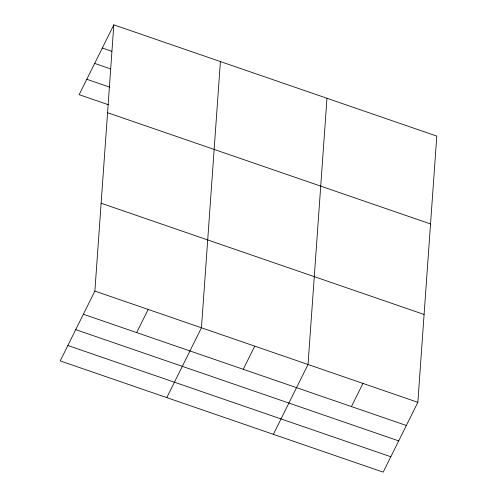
<?xml version="1.0" encoding="UTF-8"?>
<svg xmlns="http://www.w3.org/2000/svg" width="497" height="497" viewBox="0 0 497 497"><rect width="100%" height="100%" fill="white"/><g stroke="black" fill="none" stroke-linecap="round" stroke-linejoin="round"><path stroke-width="0.75" d="M94.871 291.074L113.819 24.85L436.788 136.097L417.847 402.322L383.181 472.15L60.212 360.903L94.871 291.074L417.847 402.322M220.401 61.56L201.453 327.79L166.793 397.612M326.976 98.276L308.034 364.5L273.375 434.328M113.819 24.85L79.153 94.678L108.358 104.737M136.669 332.592L148.162 309.432M243.25 369.302L254.744 346.142M351.441 406.571L362.94 383.411M102.32 48.01L111.813 51.278M94.678 63.411L110.738 68.94M86.801 79.278L109.433 87.068M107.563 112.707L430.539 223.954M101.127 203.223L424.096 314.471M83.378 314.234L406.347 425.482M75.73 329.635L398.706 440.882M67.859 345.502L390.828 456.749"/></g></svg>
